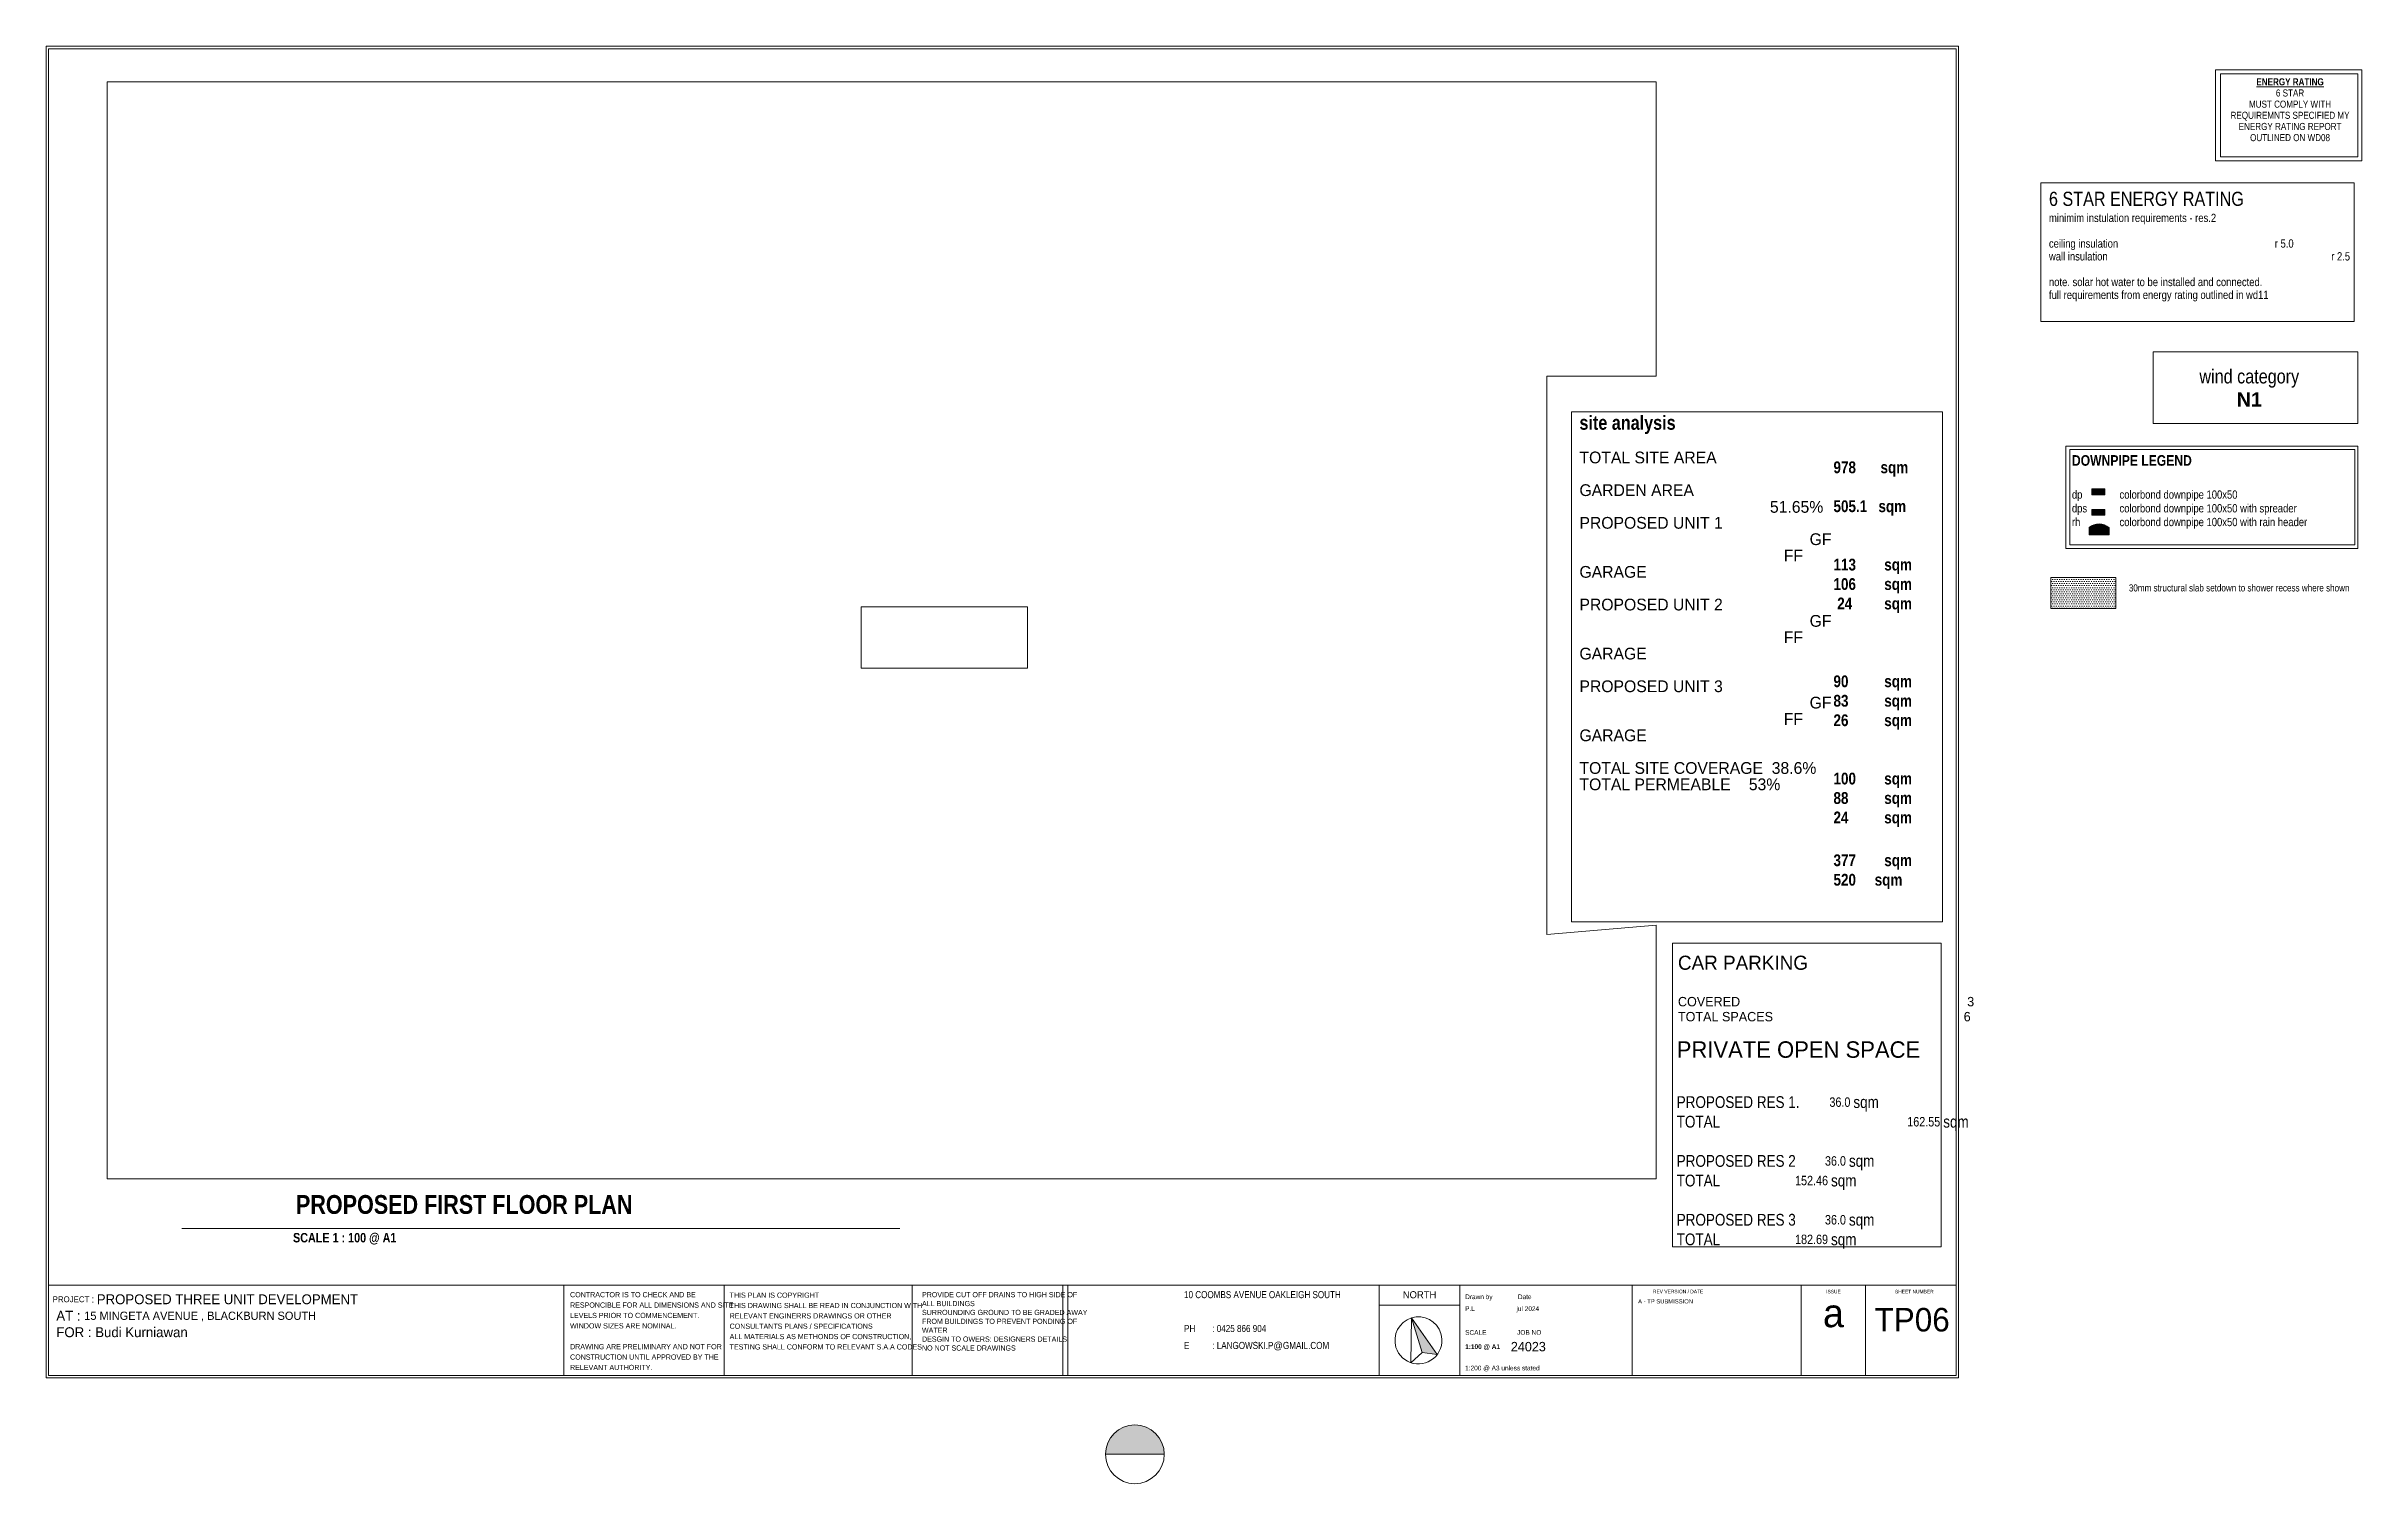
# Paper-space layout 'TP06 FIRST FLOOR' of a CAD drawing. Header units: inches. Extents: x -2143 to 998, y -200 to 580.
# Drawn here: x 14 to 998, y -31 to 580 of the extents above; entities outside this region: 1.
import ezdxf
from ezdxf.xclip import XClip

# ---------------------------------------------------------------- set-up
doc = ezdxf.new("R2010")
doc.units = ezdxf.units.IN
doc.header["$MEASUREMENT"] = 0
doc.header["$XCLIPFRAME"] = 0
doc.set_wipeout_variables(frame=1)
doc.linetypes.add('Wipeout_Contour', pattern=[1000, 0, -1000])
for name, color, linetype, lineweight, true_color in [('2D Drafting - General_Pen_No__1', 7, 'Continuous', 0, 0x2a2a2a), ('2D Drafting - General_Pen_No__2', 7, 'Continuous', 0, 0x353535), ('2D Drafting - General_Pen_No__20', 7, 'Continuous', 0, 0xf4f4f4), ('2D Drafting - General_Pen_No__21', 7, 'Continuous', 0, 0x4b120a), ('2D Drafting - General_Pen_No__61', 7, 'Continuous', 0, 0x405500), ('2D Drafting - Hotspot_Pen_No__1', 7, 'Continuous', 0, 0x2a2a2a), ('2D Drafting - Hotspot_Pen_No__2', 7, 'Continuous', 0, 0x353535), ('Annotation - Structure_Pen_No__1', 7, 'Continuous', 0, 0x2a2a2a), ('Annotation - Structure_Pen_No__21', 7, 'Continuous', 0, 0x4b120a), ('Annotation - Text_Pen_No__1', 7, 'Continuous', 0, 0x2a2a2a), ('Annotation - Text_Pen_No__21', 7, 'Continuous', 0, 0x4b120a), ('Annotation - Text_Pen_No__41', 7, 'Continuous', 0, 0x554000), ('Drawing & Figure_Pen_No__1', 7, 'Continuous', 0, 0x2a2a2a), ('Drawing & Figure_Pen_No__20', 7, 'Continuous', 0, 0xf4f4f4), ('Drawing & Figure_Pen_No__65', 7, 'Continuous', 0, 0x80aa00), ('Interior - Furniture _Pen_No__1', 7, 'Continuous', 0, 0x2a2a2a), ('LOGO_1_0_Pen_No__1', 7, 'Continuous', 0, 0x2a2a2a)]:
    doc.layers.add(name, color=color, linetype=linetype, lineweight=lineweight, true_color=true_color)
for name, color, linetype in [('Drawing & Figure', 7, 'Continuous'), ('Interior - Furniture', 7, 'Continuous'), ('LOGO_1_Drawing & Figure', 7, 'Continuous')]:
    doc.layers.add(name, color=color, linetype=linetype)
doc.layers.add('NonPlottable_Drawing & Figure', color=7, linetype='Continuous', plot=False)
doc.styles.add('GENERATED_STYLE_1', font='bgothm.ttf')
doc.styles.add('GENERATED_STYLE_10', font='')
doc.styles.add('GENERATED_STYLE_4', font='technic_.ttf')
doc.styles.add('GENERATED_STYLE_5', font='GOTHIC.TTF')
doc.styles.add('GENERATED_STYLE_6', font='')
doc.styles.add('GENERATED_STYLE_7', font='bgothl.ttf')
doc.styles.get('GENERATED_STYLE_10').set_extended_font_data('TechnicLite', bold=True)
doc.styles.get('GENERATED_STYLE_6').set_extended_font_data('Technic', bold=True)
doc.linetypes.add('Bubble', pattern='A,0,[1,First floor1.Shx,S=0.3163416478691702,R=0,X=-5.103817903600108e-06,Y=0.0009715687596356915],-39.67,0', length=39.67)
doc.linetypes.add('Double', pattern='A,0,[2,First floor1.Shx,S=0.02239858914935397,R=0,X=0,Y=-0.00070555555820465],-2.8222222328186,0', length=2.8222222328186)
picture_1 = doc.add_image_def('image1.jpg', size_in_pixel=(2486, 2480))

# ---------------------------------------------------------------- blocks, each defined once
blk = doc.blocks.new('Drawing_1_1', base_point=(448.2637093833055, 9.636089861368418))
at = {"color": 254, "linetype": 'Wipeout_Contour', "lineweight": 0, "ltscale": 1892.885705078778}
blk.add_wipeout([(448.26370938330547, 15), (494.92283823814813, 15), (494.92283823814813, 53.419594050116714), (448.26370938330547, 53.419594050116714)], dxfattribs=at).dxf.layer = 'LOGO_1_Drawing & Figure'
at = {"layer": 'LOGO_1_0_Pen_No__1', "color": 250, "lineweight": 0, "true_color": 0x2a2a2a}
image = blk.add_image(picture_1, insert=(448.2637093833055, 9.636089861368418), size_in_units=(46.659128854842685, 46.54651631537004), dxfattribs=at)
image.set_boundary_path([(-0.5, -0.5), (2485.5, 2479.5)])
blk = doc.blocks.new('Stamp Title 22[1]', base_point=(442.6330824096719, 4.005462887734942))
at = {"layer": 'Drawing & Figure_Pen_No__65', "linetype": 'Continuous', "lineweight": 0, "true_color": 0x202a00}
blk.add_hatch(color=78, dxfattribs=at).paths.add_polyline_path([(489.2922112645145, -18.49453711226506, 0.9999999999999999), (464.2922112645145, -18.49453711226506)])
at = {"layer": 'Drawing & Figure_Pen_No__1', "color": 250, "linetype": 'Continuous', "lineweight": 0, "true_color": 0x2a2a2a}
blk.add_line((489.2922112645145, -18.49453711226506), (464.2922112645145, -18.49453711226506), dxfattribs=at)
for start, end in [(0, 180), (180, 0)]:
    blk.add_arc((476.7922112645145, -18.49453711226506), 12.50000000000001, start, end, dxfattribs=at)
blk = doc.blocks.new('Stamp Title 22[2]', base_point=(-2776.0721158173, -164.828641682839))
at = {"layer": 'Drawing & Figure_Pen_No__20', "linetype": 'Continuous', "lineweight": 0, "true_color": 0x3d3d3d}
blk.add_hatch(color=250, dxfattribs=at).paths.add_polyline_path([(-2117.521201971711, -187.328641682839, 0.9999999999999999), (-2142.521201971711, -187.328641682839)])
at = {"layer": 'Drawing & Figure_Pen_No__1', "color": 250, "linetype": 'Continuous', "lineweight": 0, "true_color": 0x2a2a2a}
blk.add_line((-2117.521201971711, -187.328641682839), (-2142.521201971711, -187.328641682839), dxfattribs=at)
for start, end in [(0, 180), (180, 0)]:
    blk.add_arc((-2130.021201971711, -187.328641682839), 12.49999999999996, start, end, dxfattribs=at)

psp = doc.layouts.new('TP06 FIRST FLOOR')

# ---------------------------------------------------------------- hatches: boundary and pattern name
at = {"layer": '2D Drafting - General_Pen_No__2', "linetype": 'Continuous', "lineweight": 0, "true_color": 0x0d0d0d}
psp.add_hatch(color=28, dxfattribs=at).paths.add_polyline_path([(883.6966899937028, 380.6381861191745), (889.2003122090347, 380.6381861191745), (889.2003122090347, 383.1399972268404), (883.6966899937028, 383.1399972268404)])
at = {"layer": '2D Drafting - Hotspot_Pen_No__1', "linetype": 'Continuous', "lineweight": 0, "true_color": 0x151515}
psp.add_hatch(color=250, dxfattribs=at).paths.add_polyline_path([(883.6435441077405, 389.3380760564692), (889.1471663230725, 389.3380760564692), (889.1471663230725, 391.8398871641351), (883.6435441077405, 391.8398871641351)])
at = {"layer": '2D Drafting - Hotspot_Pen_No__2', "linetype": 'Continuous', "lineweight": 0, "true_color": 0x1a1a1a}
psp.add_hatch(color=250, dxfattribs=at).paths.add_polyline_path([(882.5545533679823, 375.4467971356846), (882.5545533679823, 372.3888185877025), (890.9523520927537, 372.3888185877025), (890.9523520927537, 375.263052618339, 0.3945756134014138)])
at = {"layer": 'Annotation - Structure_Pen_No__1', "linetype": 'Continuous', "lineweight": 0, "true_color": 0x2a2a2a}
h = psp.add_hatch(dxfattribs=at)
h.set_pattern_fill('PLASTER', color=250, style=0, pattern_type=2)
h.set_pattern_definition([(0, (0, 0), (0, 1.73205080756888), [0, -1]), (0, (0.5, 0.866025388240814), (0, 1.73205080756888), [0, -1])])
h.paths.add_polyline_path([(866.218013830737, 354.20562799091), (893.8180750390694, 354.20562799091), (893.8180750390694, 341.0473068678331), (866.2183759349614, 341.0473068678331)])
at = {"layer": 'Interior - Furniture _Pen_No__1', "linetype": 'Continuous', "lineweight": 0, "true_color": 0x2a2a2a}
psp.add_hatch(color=250, dxfattribs=at).paths.add_polyline_path([(594.3700869848376, 39.45819420681447), (598.9532463981949, 24.76285995009361), (605.3674382786189, 23.93847567211937)])

# ---------------------------------------------------------------- linework, layer by layer
at = {"layer": '2D Drafting - General_Pen_No__2', "color": 250, "linetype": 'Continuous', "lineweight": 0, "true_color": 0x353535, "flags": 128}
psp.add_lwpolyline([(883.6966899937028, 380.6381861191745), (889.2003122090347, 380.6381861191745), (889.2003122090347, 383.1399972268404), (883.6966899937028, 383.1399972268404)], close=True, dxfattribs=at)
at = {"layer": '2D Drafting - General_Pen_No__20', "color": 7, "linetype": 'Bubble', "lineweight": 0, "true_color": 0xf4f4f4}
for p, q in [((431.1207148372573, 341.6983568363526), (360.3708813184572, 341.6983568363526)), ((360.3708813184572, 341.6983568363526), (360.3708813184572, 315.6879279881394)), ((431.1207148372573, 315.6879279881394), (431.1207148372573, 341.6983568363526)), ((360.3708813184572, 315.6879279881394), (431.1207148372573, 315.6879279881394))]:
    psp.add_line(p, q, dxfattribs=at)
at = {"layer": '2D Drafting - General_Pen_No__21', "color": 28, "linetype": 'Continuous', "lineweight": 0, "true_color": 0x4b120a}
for p, q in [((861.9785420446245, 463.0163591811177), (861.9785420446245, 521.9747307134131)), ((861.9785420446245, 521.9747307134131), (995.1733730296899, 521.9747307134131)), ((995.1733730296899, 521.9747307134131), (995.1733730296899, 463.0163591811177)), ((995.1733730296899, 463.0163591811177), (861.9785420446245, 463.0163591811177))]:
    psp.add_line(p, q, dxfattribs=at)
at = {"layer": '2D Drafting - General_Pen_No__61', "color": 68, "linetype": 'Continuous', "lineweight": 0, "true_color": 0x405500}
for p, q in [((998.368208000674, 570.0000213375208), (936.24442677643, 570.0000213375208)), ((936.24442677643, 570.0000213375208), (936.24442677643, 531.3753012934671)), ((996.7390088909315, 568.273651607093), (938.4060886468963, 568.273651607093)), ((938.4060886468963, 568.273651607093), (938.4060886468963, 532.999819145447)), ((996.7390088909315, 532.999819145447), (996.7390088909315, 568.273651607093)), ((998.368208000674, 531.3753012934671), (998.368208000674, 570.0000213375208)), ((938.4060886468963, 532.999819145447), (996.7390088909315, 532.999819145447)), ((936.24442677643, 531.3753012934671), (998.368208000674, 531.3753012934671))]:
    psp.add_line(p, q, dxfattribs=at)
at = {"layer": '2D Drafting - Hotspot_Pen_No__2', "color": 250, "linetype": 'Continuous', "lineweight": 0, "true_color": 0x353535, "flags": 128}
psp.add_lwpolyline([(883.6435441077405, 389.3380760564692), (889.1471663230725, 389.3380760564692), (889.1471663230725, 391.8398871641351), (883.6435441077405, 391.8398871641351)], close=True, dxfattribs=at)
psp.add_lwpolyline([(882.5545533679823, 375.4467971356846), (882.5545533679823, 372.3888185877025), (890.9523520927537, 372.3888185877025), (890.9523520927537, 375.263052618339, 0.3945756134014138)], format="xyb", close=True, dxfattribs=at)
at = {"layer": 'Annotation - Structure_Pen_No__21', "color": 28, "linetype": 'Continuous', "lineweight": 0, "true_color": 0x4b120a, "flags": 128}
psp.add_lwpolyline([(866.218013830737, 354.20562799091), (893.8180750390694, 354.20562799091), (893.8180750390694, 341.0473068678331), (866.2183759349614, 341.0473068678331)], close=True, dxfattribs=at)
at = {"layer": 'Annotation - Text_Pen_No__1', "color": 250, "linetype": 'Continuous', "lineweight": 0, "true_color": 0x2a2a2a}
psp.add_line((107.8520378990225, 15), (36.16046440778808, 15.00000000000006), dxfattribs=at)
at = {"layer": 'Annotation - Text_Pen_No__21', "color": 28, "linetype": 'Continuous', "lineweight": 0, "true_color": 0x4b120a}
for p, q in [((15, 15), (15, 579)), ((15, 579), (826, 579)), ((826, 579), (826, 15)), ((71.60085878538875, 77.43134411386247), (376.8566156734184, 77.43134411386247)), ((233.9771986423126, 53.41959405011672), (233.9771986423126, 15.00000000000001)), ((302.2192439860365, 53.41959405011672), (302.2192439860365, 15.00000000000001)), ((382.0598469571042, 53.41959405011672), (382.0598469571042, 15.022156312176)), ((580.6947626677876, 53.41959405011672), (580.6947626677876, 15.00000000000001)), ((614.9533773121029, 53.41959405011672), (614.9533773121029, 15.00000000000001)), ((688.1874769117622, 53.41959405011671), (688.1874769117622, 15)), ((760.1059957467094, 53.41959405011671), (760.1059957467094, 15)), ((787.4857450593391, 53.41959405011671), (787.4857450593391, 15)), ((614.9533773121029, 44.92054961131003), (580.6947626677876, 44.92054961131))]:
    psp.add_line(p, q, dxfattribs=at)
at = {"layer": 'Annotation - Text_Pen_No__41', "color": 48, "linetype": 'Double', "lineweight": 0, "true_color": 0x554000}
for p, q in [((909.6755454997947, 450.2001268247266), (996.7390088909315, 450.2001268247266)), ((909.6755454997947, 419.6004158420677), (909.6755454997947, 450.2001268247266)), ((996.7390088909315, 450.2001268247266), (996.7390088909315, 419.6004158420677)), ((996.7390088909315, 419.6004158420677), (909.6755454997947, 419.6004158420677))]:
    psp.add_line(p, q, dxfattribs=at)
at = {"layer": 'Annotation - Text_Pen_No__41', "color": 48, "linetype": 'Continuous', "lineweight": 0, "true_color": 0x554000}
for p, q in [((662.4388672915602, 424.5983722994189), (820.2162785139377, 424.5983722994189)), ((662.4388672915602, 207.8731228027776), (662.4388672915602, 424.5983722994189)), ((820.2162785139377, 424.5983722994189), (820.2162785139377, 207.8731228027776)), ((872.5953239580685, 410.0900452718465), (996.7390088909315, 410.0900452718465)), ((872.5953239580685, 366.5323768640152), (872.5953239580685, 410.0900452718465)), ((995.4150294509076, 408.5925339940073), (874.3106934075461, 408.5925339940073)), ((874.3106934075461, 408.5925339940073), (874.3106934075461, 368.1116876844879)), ((995.4150294509076, 368.1116876844879), (995.4150294509076, 408.5925339940073)), ((996.7390088909315, 410.0900452718465), (996.7390088909315, 366.5323768640152)), ((996.7390088909315, 366.5323768640152), (872.5953239580685, 366.5323768640152)), ((874.3106934075461, 368.1116876844879), (995.4150294509076, 368.1116876844879)), ((820.2162785139377, 207.8731228027776), (662.4388672915602, 207.8731228027776)), ((705.3537586769429, 198.7465475151317), (819.639645287317, 198.7465475151317)), ((705.3537586769429, 69.6213720865663), (705.3537586769429, 198.7465475151317)), ((819.639645287317, 198.7465475151317), (819.639645287317, 69.6213720865663)), ((819.639645287317, 69.6213720865663), (705.3537586769429, 69.6213720865663))]:
    psp.add_line(p, q, dxfattribs=at)
at = {"layer": 'Interior - Furniture _Pen_No__1', "color": 250, "linetype": 'Continuous', "lineweight": 0, "true_color": 0x2a2a2a}
for p, q in [((594.3700869848376, 39.45819420681447), (598.9532463981949, 24.76285995009361)), ((605.3674382786189, 23.93847567211937), (594.3700869848376, 39.45819420681447)), ((598.9532463981949, 24.76285995009361), (605.3674382786189, 23.93847567211937))]:
    psp.add_line(p, q, dxfattribs=at)
for start, end in [(17.32158076621691, 197.3215788796257), (197.3215788796257, 17.32158076621691)]:
    psp.add_arc((597.3474315647895, 29.91170676142626), 10.00000000000001, start, end, dxfattribs=at)
at = {"layer": 'NonPlottable_Drawing & Figure', "color": 64, "linetype": 'Continuous', "lineweight": 0, "true_color": 0x80aa00, "flags": 128}
psp.add_lwpolyline([(698.4698856444396, 564.843038072921), (39.91897179885101, 564.843038072921), (39.91897179885101, 98.65392981242924), (698.4698856444396, 98.65392981242924), (698.4698856444396, 206.4569873694145), (651.9216477394996, 202.452740532914), (651.9216477394996, 439.7352240385816), (698.4698856444396, 439.7352240385816)], close=True, dxfattribs=at)

# ---------------------------------------------------------------- block references
at = {"layer": 'Drawing & Figure', "color": 64, "linetype": 'Continuous', "lineweight": 0, "true_color": 0x80aa00}
ref = psp.add_blockref('Drawing_1_1', (448.2637093833055, 9.636089861368418), dxfattribs=at)
XClip(ref).set_block_clipping_path([(448.2637093833055, 15), (494.9228382381481, 53.41959405011671)])
at = {"layer": 'Drawing & Figure_Pen_No__1', "color": 250, "lineweight": 0, "true_color": 0x2a2a2a}
for name, p in [('Stamp Title 22[1]', (442.6330824096719, 4.005462887734942)), ('Stamp Title 22[2]', (-2776.0721158173, -164.828641682839))]:
    psp.add_blockref(name, p, dxfattribs=at)

# ---------------------------------------------------------------- texts
at = {"layer": '2D Drafting - General_Pen_No__1', "color": 250, "linetype": 'Continuous', "lineweight": 0, "true_color": 0x2a2a2a, "insert": (865.4115566988453, 518.1696995244847), "char_height": 6, "attachment_point": 1, "line_spacing_factor": 0.9342974909040155, "style": 'GENERATED_STYLE_4'}
psp.add_mtext('\\A1;6 STAR ENERGY RATING\\P{\\H0.58333x;minimim instulation requirements - res.2 \\P\\Pceiling insulation^I^I^Ir 5.0\\Pwall insulation^I^I^I^Ir 2.5\\P\\Pnote. solar hot water to be installed and connected.\\Pfull requirements from energy rating outlined in wd11}', dxfattribs=at)
at = {"layer": '2D Drafting - General_Pen_No__1', "color": 250, "linetype": 'Continuous', "lineweight": 0, "true_color": 0x2a2a2a, "insert": (875.1754719460002, 406.2113848171827), "char_height": 4.500000000000008, "attachment_point": 1, "style": 'GENERATED_STYLE_6'}
psp.add_mtext('\\A1;DOWNPIPE LEGEND\\P{\\fTechnic|b0|i0|c2|p2;\\P\\H0.77778x;dp ^I  colorbond downpipe 100x50 \\Pdps^I  colorbond downpipe 100x50 with spreader \\Prh^I  colorbond downpipe 100x50 with rain header\\P}', dxfattribs=at)
at = {"layer": '2D Drafting - General_Pen_No__1', "color": 250, "linetype": 'Continuous', "lineweight": 0, "true_color": 0x2a2a2a}
for s, insert, char_height, width, attachment_point, style in [('\\A1;30mm structural slab setdown to shower recess where shown\\P', (899.3796070984462, 351.2822400870089), 3, 100.1299521077247, 1, 'GENERATED_STYLE_4'), ('\\A1;TP06', (807.2428725296695, 43.71269477103905), 9.999999999999998, 39.51425494066086, 2, 'GENERATED_STYLE_7')]:
    psp.add_mtext(s, dxfattribs=dict(at, insert=insert, char_height=char_height, width=width, attachment_point=attachment_point, style=style))
at = {"layer": 'Annotation - Structure_Pen_No__1', "color": 250, "linetype": 'Continuous', "lineweight": 0, "true_color": 0x2a2a2a, "insert": (967.9119078135035, 566.4130729719366), "char_height": 3, "width": 52.6242538142947, "attachment_point": 2, "line_spacing_factor": 0.9486110460486251, "style": 'GENERATED_STYLE_6'}
psp.add_mtext('\\A1;{\\LENERGY RATING \\P\\fTechnic|b0|i0|c2|p2;\\l6 STAR\\PMUST COMPLY WITH REQUIREMNTS SPECIFIED MY ENERGY RATING REPORT OUTLINED ON WD08}', dxfattribs=at)
at = {"layer": 'Annotation - Text_Pen_No__1', "color": 250, "linetype": 'Continuous', "lineweight": 0, "true_color": 0x2a2a2a}
for s, insert, char_height, attachment_point, line_spacing_factor, style in [('\\A1;wind category\\P{\\fSwis721 BT|b1|i0|c0|p34;N1}', (950.5762060182918, 442.7041231973771), 6, 2, 0.9826890756302522, 'GENERATED_STYLE_4'), ('\\A1;978   ^Isqm\\P\\P505.1   sqm\\P\\P\\P113   ^I sqm\\P106   ^I sqm\\P 24   ^I sqm\\P\\P\\P\\P90    ^I sqm\\P83    ^I sqm\\P26    ^I sqm\\P\\P\\P100   ^I sqm\\P88   ^I sqm\\P24   ^I sqm\\P{\\H0.6x;\\P\\P\\H1.6667x;377   ^I sqm\\P520     sqm}', (773.7995485388223, 403.535946875339), 5.000000000000006, 1, 0.992075959338418, 'GENERATED_STYLE_10'), ('\\A1;CAR PARKING\\P{\\fTechnic|b0|i0|c2|p2;\\H0.83333x;\\P\\fCentury Gothic|b0|i0|c0|p34;\\H0.8x;COVERED^I^I^I ^I^I 3\\PTOTAL SPACES^I^I^I^I 6^I}', (707.6788688325155, 193.446218336946), 5.999999999999998, 1, 0.9564104024450162, 'GENERATED_STYLE_5'), ('\\A1;\\pt45.019;Drawn by              Date\\PP.L                       jul 2024\\P{\\fBankGothic Md BT|b1|i0|c0|p34;\\c6974058;\\P}SCALE                 JOB NO\\P{\\fBankGothic Md BT|b1|i0|c0|p34;\\c6974058;1:100 @ A1      \\fBankGothic Md BT|b0|i0|c0|p34;\\H2x;24023\\fBankGothic Md BT|b1|i0|c0|p34; \\P}1:200 @ A3 unless stated', (617.2134544176869, 49.44941611026101), 2.000000000000001, 1, 1.513783903503244, 'GENERATED_STYLE_1'), ('\\A1;ISSUE\\P{\\H8x;a}', (773.7958704030242, 51.40982874536679), 1.5, 2, 1.553706293706293, 'GENERATED_STYLE_1')]:
    psp.add_mtext(s, dxfattribs=dict(at, insert=insert, char_height=char_height, attachment_point=attachment_point, line_spacing_factor=line_spacing_factor, style=style))
at = {"layer": 'Annotation - Text_Pen_No__1', "color": 250, "linetype": 'Continuous', "lineweight": 0, "true_color": 0x2a2a2a, "attachment_point": 1}
for s, insert, char_height, width, line_spacing_factor, style in [('\\A1;site analysis\\P{\\fTechnic|b0|i0|c2|p2;\\H0.83333x;\\P\\fCentury Gothic|b0|i0|c0|p34;TOTAL SITE AREA^I^I\\P\\fTechnicLite|b0|i0|c2|p2;\\P\\fCentury Gothic|b0|i0|c0|p34;GARDEN AREA\\P\\fTechnicLite|b0|i0|c2|p2;\\P\\fCentury Gothic|b0|i0|c0|p34;PROPOSED UNIT 1\\P ^I^I^I^I GF            \\P^I^I^I        FF\\PGARAGE  \\P               \\PPROPOSED UNIT 2\\P ^I^I^I^I GF            \\P^I^I^I        FF^I    ^I   \\PGARAGE\\P              \\PPROPOSED UNIT 3\\P ^I^I^I^I GF            \\P^I^I^I        FF^I    ^I   \\PGARAGE\\P                                     \\PTOTAL SITE COVERAGE  38.6%\\PTOTAL PERMEABLE^I53%^I^I        ^I^I^I}', (665.8089537072898, 423.0101370053013), 6, 103.7230835752101, 0.8334827600052117, 'GENERATED_STYLE_6'), ('\\A1;CONTRACTOR IS TO CHECK AND BE RESPONCIBLE FOR ALL DIMENSIONS AND SITE LEVELS PRIOR TO COMMENCEMENT. \\PWINDOW SIZES ARE NOMINAL.\\P\\PDRAWING ARE PRELIMINARY AND NOT FOR CONSTRUCTION UNTIL APPROVED BY THE RELEVANT AUTHORITY.', (236.6635817791576, 50.46154086353788), 2.2, 61.83297432915374, 1.205425416618136, 'GENERATED_STYLE_4'), ('\\A1;THIS PLAN IS COPYRIGHT\\PTHIS DRAWING SHALL BE READ IN CONJUNCTION WITH RELEVANT ENGINERRS DRAWINGS OR OTHER CONSULTANTS PLANS / SPECIFICATIONS \\PALL MATERIALS AS METHONDS OF CONSTRUCTION, TESTING SHALL CONFORM TO RELEVANT S.A.A CODES', (304.5086209867674, 50.23825258932791), 2.2, 75.92844948718519, 1.198849992044668, 'GENERATED_STYLE_4')]:
    psp.add_mtext(s, dxfattribs=dict(at, insert=insert, char_height=char_height, width=width, line_spacing_factor=line_spacing_factor, style=style))
at = {"layer": 'Annotation - Text_Pen_No__1', "color": 250, "linetype": 'Continuous', "lineweight": 0, "true_color": 0x2a2a2a}
for s, insert, char_height, attachment_point, style in [('\\A1;51.65%^I{\\fTechnicLite|b1|i0|c2|p2;    }', (746.7840159898013, 386.7229723042055), 4.999999999999997, 1, 'GENERATED_STYLE_5'), ('\\A1;PRIVATE OPEN SPACE\\P\\P{\\fTechnic|b0|i0|c2|p2;\\H0.71429x;PROPOSED RES 1.\\H0.8x;^I       36.0 \\H1.25x;sqm\\PTOTAL ^I^I^I        \\H0.8x; 162.55 \\H1.25x;sqm\\P\\fTechnicLite|b0|i0|c2|p2;\\P\\fTechnic|b0|i0|c2|p2;PROPOSED RES 2       \\H0.8x; 36.0 \\H1.25x;sqm\\PTOTAL                    \\H0.8x;152.46 \\H1.25x;sqm\\P\\fTechnicLite|b1|i0|c2|p2;\\P\\fTechnic|b0|i0|c2|p2;PROPOSED RES 3       \\H0.8x; 36.0 \\H1.25x;sqm\\PTOTAL                    \\H0.8x;182.69 \\H1.25x;sqm\\P}', (707.1575801438516, 157.0456212301517), 7.000000000000005, 1, 'GENERATED_STYLE_5'), ('\\A1;PROPOSED FIRST FLOOR PLAN', (120.1303355272156, 91.6930073998665), 7.999999999999996, 1, 'GENERATED_STYLE_6'), ('\\A1;SCALE 1 : 100 @ A1', (118.8958009677601, 75.57794117784171), 4, 1, 'GENERATED_STYLE_6'), ('\\A1;PROJECT {\\H1.2x;: \\H1.4x;PROPOSED THREE UNIT DEVELOPMENT \\P AT : \\H0.83333x;15 MINGETA AVENUE , BLACKBURN SOUTH \\P\\H1.2x; FOR : Budi Kurniawan\\fArial Narrow|b1|i0|c0|p34; \\P}', (16.69585476680512, 49.4946964200626), 2.5, 1, 'GENERATED_STYLE_1'), ('\\A1;NORTH', (597.8240699899452, 50.8299638286792), 3, 2, 'GENERATED_STYLE_1'), ('\\A1;REV VERSION / DATE \\P', (707.7500603983691, 51.4418112548352), 1.500000000000001, 2, 'GENERATED_STYLE_1'), ('\\A1;SHEET NUMBER\\P', (808.160397839119, 51.4096512548352), 1.5, 2, 'GENERATED_STYLE_1'), ('\\A1;\\pt24.999;A - TP SUBMISSION', (690.7438758136328, 47.42339344734511), 1.8, 1, 'GENERATED_STYLE_1')]:
    psp.add_mtext(s, dxfattribs=dict(at, insert=insert, char_height=char_height, attachment_point=attachment_point, style=style))

# ---------------------------------------------------------------- viewports
at = {"layer": 'NonPlottable_Drawing & Figure', "color": 64, "linetype": 'Continuous', "lineweight": 0, "true_color": 0x80aa00, "view_target_point": (321473.9874579106, 114994.8865163174)}
vp = psp.add_viewport(center=(369.1944287216453, 331.7484839426751), size=(658.5509138455886, 466.1891082604918), view_center_point=(0, 0), view_height=46618.91082604917, dxfattribs=at)
vp.dxf.flags = 0x10000  # cut along an outline
vp.dxf.clipping_boundary_handle = psp.add_lwpolyline([(698.4698856444396, 564.843038072921), (39.91897179885101, 564.843038072921), (39.91897179885101, 98.65392981242924), (698.4698856444396, 98.65392981242924), (698.4698856444396, 206.4569873694145), (651.9216477394996, 202.452740532914), (651.9216477394996, 439.7352240385816), (698.4698856444396, 439.7352240385816)], format="xyb", close=True, dxfattribs={"invisible": 1}).dxf.handle

# ---------------------------------------------------------------- next in the draw order: linework, layer by layer
at = {"layer": 'Annotation - Text_Pen_No__1', "color": 250, "linetype": 'Continuous', "lineweight": 0, "true_color": 0x2a2a2a, "flags": 128}
psp.add_lwpolyline([(14, 580), (827, 580), (827, 14), (14, 14)], close=True, dxfattribs=at)
at = {"layer": 'Annotation - Text_Pen_No__21', "color": 28, "linetype": 'Continuous', "lineweight": 0, "true_color": 0x4b120a}
for p, q in [((826, 53.41959405011671), (15, 53.41959405011671)), ((446.1584693673755, 53.41959405011672), (446.1584693673755, 15.022156312176)), ((826, 15), (15, 15))]:
    psp.add_line(p, q, dxfattribs=at)

# ---------------------------------------------------------------- next in the draw order: texts
at = {"layer": 'Annotation - Structure_Pen_No__1', "color": 250, "linetype": 'Continuous', "lineweight": 0, "true_color": 0x2a2a2a, "insert": (497.7014660816403, 50.86770354872653), "char_height": 3, "attachment_point": 1, "line_spacing_factor": 1.43955048875061, "style": 'GENERATED_STYLE_4'}
psp.add_mtext('\\A1;10 COOMBS AVENUE OAKLEIGH SOUTH\\P\\PPH^I: 0425 866 904\\PE^I: LANGOWSKI.P{\\fCentury Gothic|b0|i0|c0|p34;@}GMAIL.COM', dxfattribs=at)
at = {"layer": 'Annotation - Text_Pen_No__1', "color": 250, "linetype": 'Continuous', "lineweight": 0, "true_color": 0x2a2a2a, "insert": (386.2831420671944, 50.46154086353788), "char_height": 2.2, "width": 59.23351550121859, "attachment_point": 1, "line_spacing_factor": 1.030763066141387, "style": 'GENERATED_STYLE_4'}
psp.add_mtext('\\A1;PROVIDE CUT OFF DRAINS TO HIGH SIDE OF ALL BUILDINGS\\PSURROUNDING GROUND TO BE GRADED AWAY FROM BUILDINGS TO PREVENT PONDING OF WATER\\PDESGIN TO OWERS: DESIGNERS DETAILS\\PNO NOT SCALE DRAWINGS', dxfattribs=at)

# ---------------------------------------------------------------- next in the draw order: wipeouts: each hides what was drawn before it
at = {"color": 254, "linetype": 'Wipeout_Contour', "lineweight": 0, "ltscale": 1790.072128673723}
psp.add_wipeout([(594.3700869848376, 39.45819420681447), (598.9532463981949, 24.762859950093617), (594.144869400194, 20.43839725956609)], dxfattribs=at).dxf.layer = 'Interior - Furniture'

# ---------------------------------------------------------------- next in the draw order: linework, layer by layer
at = {"layer": 'Interior - Furniture _Pen_No__1', "color": 250, "linetype": 'Continuous', "lineweight": 0, "true_color": 0x2a2a2a}
for p, q in [((594.144869400194, 20.43839725956609), (594.3700869848376, 39.45819420681447)), ((594.3700869848376, 39.45819420681447), (598.9532463981949, 24.76285995009361)), ((598.9532463981949, 24.76285995009361), (594.144869400194, 20.43839725956609))]:
    psp.add_line(p, q, dxfattribs=at)

doc.saveas('drawing.dxf')
